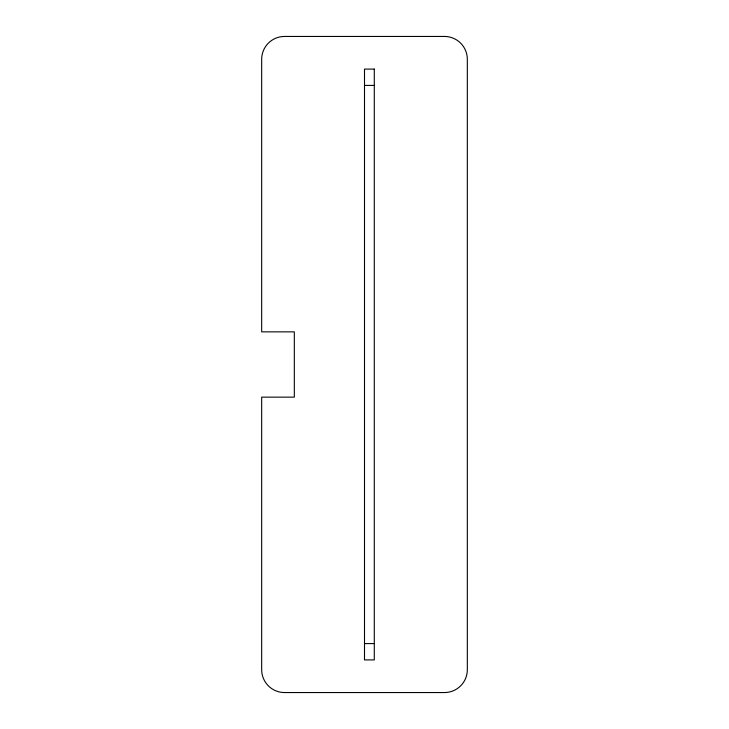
<?xml version="1.0" encoding="UTF-8"?>
<svg xmlns="http://www.w3.org/2000/svg" width="729" height="729" viewBox="0 0 729 729"><rect width="100%" height="100%" fill="white"/><g stroke="black" fill="none" stroke-linecap="round" stroke-linejoin="round"><path stroke-width="1.09" d="M364.5 85.411L374.296 85.411M364.5 643.589L374.296 643.589M444.471 36.45L284.529 36.45A22.845 22.845 0 0 0 261.675 59.295L261.675 331.859L294.325 331.859L294.325 397.141L261.675 397.141L261.675 669.705A22.845 22.845 0 0 0 284.529 692.55L444.471 692.55A22.845 22.845 0 0 0 467.325 669.705L467.325 59.295A22.845 22.845 0 0 0 444.471 36.45M374.296 69.091L364.5 69.091L364.5 659.909L374.296 659.909L374.296 69.091"/></g></svg>
